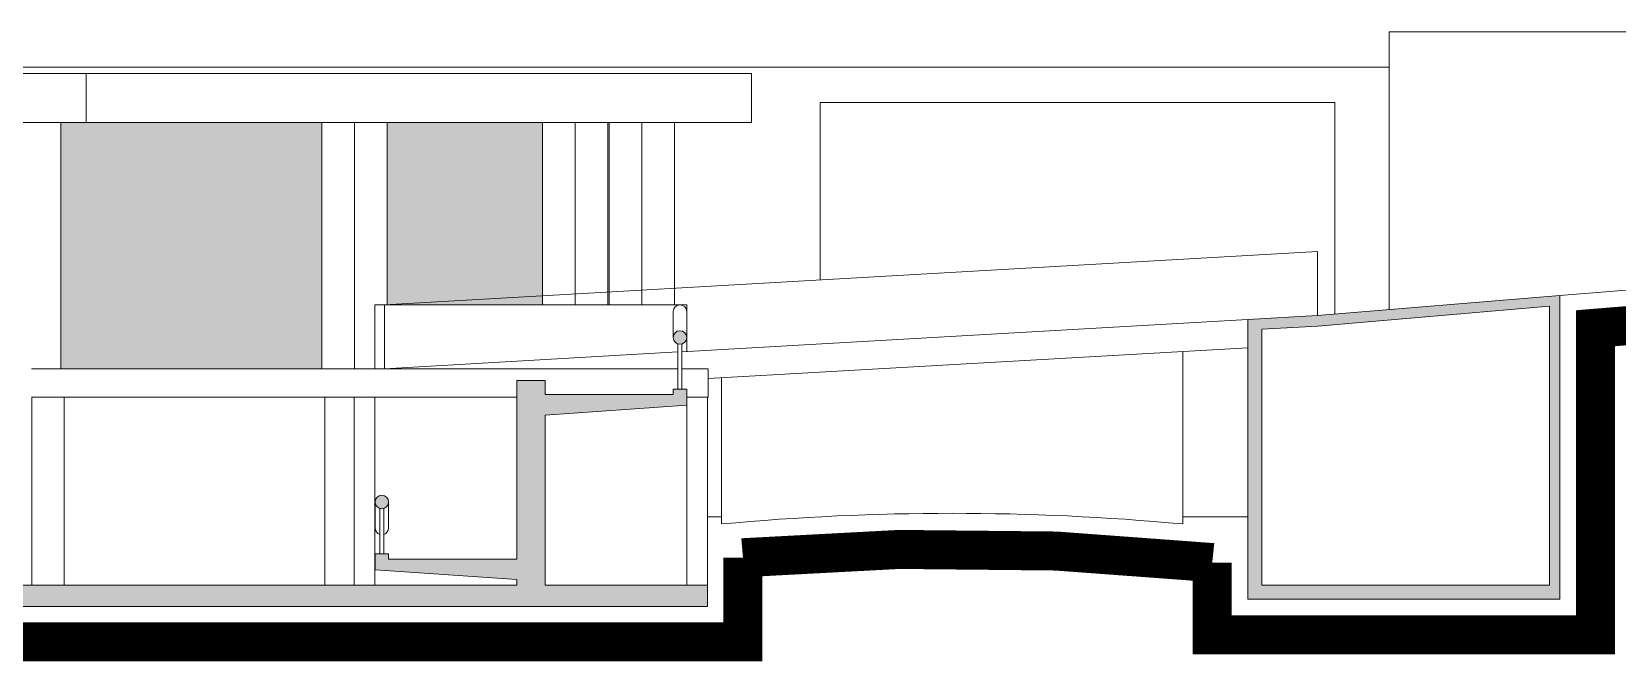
# Model space of a CAD drawing. Header units: metres. Extents: x -331 to 2982, y 362 to 2539.
# Drawn here: x 876.75 to 899.09, y 2337.52 to 2346.4 of the extents above; entities that cross this region are included whole.
import ezdxf

# ---------------------------------------------------------------- set-up
doc = ezdxf.new("R2010")
doc.units = ezdxf.units.M
doc.layers.get('0').update_dxf_attribs({"color": 251})

msp = doc.modelspace()

# ---------------------------------------------------------------- hatches: boundary and pattern name
at = {"lineweight": 0}
h = msp.add_hatch(color=256, dxfattribs=at)
h.paths.add_polyline_path([(876.329, 2345.117), (876.028, 2345.117), (874.076, 2345.117), (874.076, 2341.647), (876.329, 2341.647)])
h.paths.add_polyline_path([(880.834, 2345.117), (877.513, 2345.117), (877.158, 2345.117), (877.158, 2341.647), (880.834, 2341.647)])
h.paths.add_polyline_path([(883.945, 2345.117), (881.754, 2345.117), (881.754, 2342.549), (883.945, 2342.674)])
h.paths.add_polyline_path([(883.945, 2342.674), (881.754, 2342.549), (881.754, 2342.547), (883.945, 2342.547)])
h = msp.add_hatch(color=256, dxfattribs=at)
h.paths.add_polyline_path([(898.281, 2342.677), (894.866, 2342.397), (893.881, 2342.341), (893.881, 2339.558), (893.881, 2338.397), (898.281, 2338.397)])
h.paths.add_polyline_path([(898.131, 2342.527), (898.131, 2338.597), (894.08, 2338.597), (894.08, 2342.202), (894.87, 2342.247)], flags=16)
h = msp.add_hatch(color=256, dxfattribs=at)
h.paths.add_polyline_path([(885.786, 2342.086, 1), (885.976, 2342.086, 1)])
h.paths.add_polyline_path([(881.586, 2339.768, 1), (881.776, 2339.768, 1)])
msp.add_hatch(color=256, dxfattribs=at).paths.add_polyline_path([(886.269, 2338.597), (883.981, 2338.597), (883.981, 2340.993), (885.977, 2341.131), (885.976, 2341.356), (885.786, 2341.356), (885.786, 2341.281), (883.981, 2341.281), (883.981, 2341.481), (883.581, 2341.481), (883.581, 2338.963), (881.776, 2338.963), (881.776, 2339.038), (881.586, 2339.038), (881.586, 2338.963), (881.586, 2338.813), (883.581, 2338.677), (883.581, 2338.597), (854.187, 2338.597), (854.187, 2338.957), (854.82, 2339.021, 0.448595), (854.834, 2339.039, 0.479005), (854.819, 2339.057), (854.187, 2339.057), (854.187, 2339.307), (853.987, 2339.307), (853.987, 2338.297), (886.269, 2338.297)])

# ---------------------------------------------------------------- linework, layer by layer
for p, q in [((895.872, 2346.397), (935.529, 2346.397)), ((895.872, 2346.397), (895.872, 2342.48)), ((877.513, 2345.807), (876.028, 2345.807)), ((895.872, 2345.897), (876.298, 2345.897)), ((877.513, 2345.807), (877.513, 2345.117)), ((886.891, 2345.807), (886.891, 2345.117)), ((887.859, 2342.897), (887.859, 2345.397)), ((895.109, 2345.397), (887.859, 2345.397)), ((895.109, 2342.417), (895.109, 2345.397)), ((877.513, 2345.117), (876.028, 2345.117)), ((877.158, 2345.117), (877.158, 2341.647)), ((880.834, 2345.117), (880.834, 2341.647)), ((881.294, 2345.117), (881.294, 2341.647)), ((881.754, 2345.117), (881.754, 2342.547)), ((883.945, 2345.117), (883.945, 2342.547)), ((884.405, 2345.117), (884.405, 2342.547)), ((884.864, 2345.117), (884.864, 2342.547)), ((884.884, 2345.117), (884.884, 2342.547)), ((885.344, 2345.117), (885.344, 2342.547)), ((885.804, 2345.117), (885.804, 2342.547)), ((894.866, 2343.297), (881.719, 2342.547)), ((894.866, 2342.397), (894.866, 2343.297)), ((894.866, 2342.397), (898.281, 2342.677)), ((885.976, 2342.547), (881.582, 2342.547)), ((881.582, 2342.547), (881.582, 2341.647)), ((881.719, 2342.547), (881.719, 2341.647)), ((885.786, 2342.086), (885.786, 2342.452)), ((885.976, 2342.452), (885.976, 2342.547)), ((885.976, 2342.086), (885.976, 2342.452)), ((894.87, 2342.247), (898.131, 2342.527)), ((898.131, 2338.597), (898.131, 2342.527)), ((893.881, 2342.341), (885.91, 2341.886)), ((894.866, 2342.397), (893.881, 2342.341)), ((893.881, 2339.558), (893.881, 2342.341)), ((894.87, 2342.247), (894.08, 2342.202)), ((894.08, 2338.597), (894.08, 2342.202)), ((885.853, 2341.996), (885.853, 2341.356)), ((885.91, 2341.996), (885.91, 2341.356)), ((885.977, 2342.147), (885.976, 2342.147)), ((885.977, 2342.086), (885.977, 2341.89)), ((885.853, 2341.883), (881.719, 2341.647)), ((893.881, 2341.94), (886.281, 2341.507)), ((892.966, 2339.558), (892.966, 2341.888)), ((876.744, 2341.647), (885.853, 2341.647)), ((885.91, 2341.647), (886.281, 2341.647)), ((886.281, 2341.247), (886.281, 2341.647)), ((885.976, 2341.356), (885.977, 2341.131)), ((886.466, 2339.558), (886.466, 2341.517)), ((876.751, 2341.247), (876.751, 2338.597)), ((876.751, 2341.247), (883.581, 2341.247)), ((877.204, 2341.247), (877.204, 2338.597)), ((880.879, 2341.247), (880.879, 2338.597)), ((881.293, 2341.247), (881.293, 2338.597)), ((881.582, 2341.247), (881.582, 2338.597)), ((885.976, 2341.247), (886.281, 2341.247)), ((885.977, 2341.131), (885.977, 2338.597)), ((886.269, 2339.558), (886.269, 2341.247)), ((881.586, 2339.402), (881.586, 2339.768)), ((881.776, 2339.402), (881.776, 2339.768)), ((881.653, 2339.678), (881.653, 2339.038)), ((881.71, 2339.678), (881.71, 2339.038)), ((883.581, 2338.597), (854.187, 2338.597)), ((886.269, 2338.597), (883.981, 2338.597)), ((894.08, 2338.597), (898.131, 2338.597))]:
    msp.add_line(p, q, dxfattribs=at)
for points in [[(877.513, 2345.807), (886.891, 2345.807)], [(877.513, 2345.117), (886.891, 2345.117)], [(883.981, 2341.281), (883.981, 2341.481), (883.581, 2341.481), (883.581, 2338.963)], [(885.786, 2341.281), (885.786, 2341.356), (885.977, 2341.356)], [(883.981, 2341.281), (885.786, 2341.281)], [(885.977, 2341.131), (883.981, 2340.993)], [(885.977, 2341.281), (885.977, 2341.281)], [(883.981, 2338.597), (883.981, 2340.993)], [(881.586, 2338.963), (881.586, 2339.038), (881.776, 2339.038), (881.776, 2338.963)], [(883.581, 2338.677), (881.586, 2338.813), (881.586, 2338.963)], [(881.776, 2338.963), (883.581, 2338.963)], [(883.581, 2338.677), (883.581, 2338.597)]]:
    msp.add_lwpolyline(points, dxfattribs=at)
msp.add_lwpolyline([(931.423, 2343.722), (929.888, 2343.722), (929.788, 2343.722), (929.788, 2343.572, 0.030187), (913.224, 2343.572), (913.224, 2343.722), (911.027, 2343.722), (898.281, 2342.677), (898.281, 2338.397), (893.881, 2338.397), (893.881, 2339.558), (892.966, 2339.558), (892.966, 2339.458, 0.046154), (886.466, 2339.458), (886.466, 2339.558), (886.269, 2339.558), (886.269, 2338.297), (789.538, 2338.297), (789.538, 2340.977), (765, 2340.977), (765, 2340.927), (647.595, 2340.927)], format="xyb", dxfattribs=at)
at = {"lineweight": 0, "const_width": 0.55}
msp.add_lwpolyline([(931.423, 2343.222), (930.288, 2343.222), (930.288, 2343.04, 0.03213), (912.724, 2343.04), (912.724, 2343.222), (911.047, 2343.222), (898.781, 2342.217), (898.781, 2337.897), (893.381, 2337.897), (893.381, 2338.914, 0.047633), (886.769, 2338.982), (886.769, 2337.797), (789.038, 2337.797), (789.038, 2340.477), (765.5, 2340.477), (765.5, 2340.427), (647.095, 2340.427)], format="xyb", dxfattribs=at)
at = {"lineweight": 0}
for centre in [(885.881, 2342.086), (881.681, 2339.768)]:
    msp.add_circle(centre, 0.095, dxfattribs=at)
for centre, start, end in [((885.881, 2342.452), 0, 180), ((881.681, 2339.402), 180, 252.5424), ((881.681, 2339.402), 287.4576, 0)]:
    msp.add_arc(centre, 0.095, start, end, dxfattribs=at)

doc.saveas('drawing.dxf')
